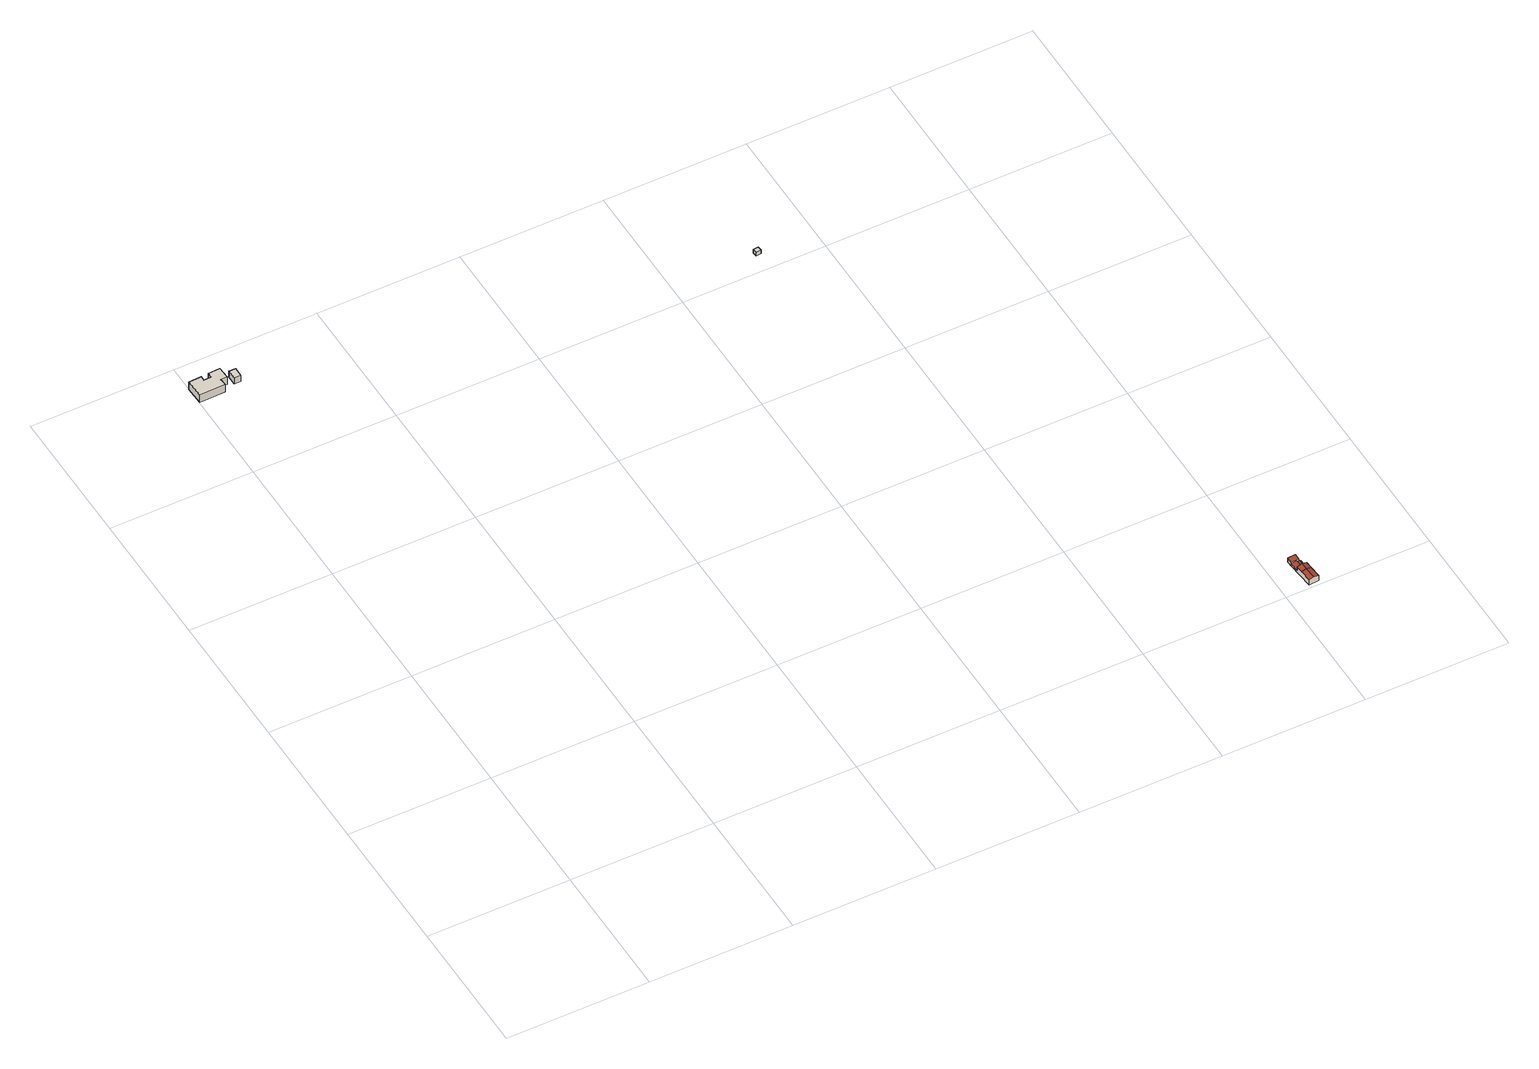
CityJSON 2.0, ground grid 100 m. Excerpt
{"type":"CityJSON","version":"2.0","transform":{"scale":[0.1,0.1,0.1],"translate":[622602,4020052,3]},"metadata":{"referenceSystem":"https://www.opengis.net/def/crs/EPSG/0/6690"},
"CityObjects":{
"building1":{"type":"Building","attributes":{"class":"3001","usage":"431","measuredHeight":6.6,"storeysAboveGround":9999,"RiverFloodingRiskAttribute.description":"1","RiverFloodingRiskAttribute.rank":"2","RiverFloodingRiskAttribute.depth":2.87,"RiverFloodingRiskAttribute.adminType":"2","RiverFloodingRiskAttribute.scale":"2","RiverFloodingRiskAttribute.duration":11.75,"BuildingDetailAttribute.buildingStructureType":"611","BuildingDetailAttribute.buildingStructureOrgType":"Null","BuildingDetailAttribute.urbanPlanType":"21","BuildingDetailAttribute.districtsAndZonesType":"Null","BuildingDetailAttribute.landUseType":"201","BuildingDetailAttribute.orgUsage":"14","BuildingDetailAttribute.specifiedBuildingCoverageRate":-9999,"BuildingDetailAttribute.specifiedFloorAreaRate":-9999,"BuildingDetailAttribute.surveyYear":2023,"BuildingIDAttribute.prefecture":"17","BuildingIDAttribute.city":"17206"},"geometry":[{"type":"Solid","lod":"1","boundaries":[[[[0,1,2,3,4,5,6,7,8,9]],[[8,10,11,9]],[[7,12,10,8]],[[6,13,12,7]],[[5,14,13,6]],[[4,15,14,5]],[[3,16,15,4]],[[2,17,16,3]],[[1,18,17,2]],[[0,19,18,1]],[[9,11,19,0]],[[10,12,13,14,15,16,17,18,19,11]]]]}]},
"building2":{"type":"Building","attributes":{"class":"3001","usage":"431","measuredHeight":5.3,"storeysAboveGround":9999,"RiverFloodingRiskAttribute.description":"1","RiverFloodingRiskAttribute.rank":"2","RiverFloodingRiskAttribute.depth":2.86,"RiverFloodingRiskAttribute.adminType":"2","RiverFloodingRiskAttribute.scale":"2","RiverFloodingRiskAttribute.duration":11.75,"BuildingDetailAttribute.buildingStructureType":"611","BuildingDetailAttribute.buildingStructureOrgType":"Null","BuildingDetailAttribute.urbanPlanType":"21","BuildingDetailAttribute.districtsAndZonesType":"Null","BuildingDetailAttribute.landUseType":"201","BuildingDetailAttribute.orgUsage":"14","BuildingDetailAttribute.specifiedBuildingCoverageRate":-9999,"BuildingDetailAttribute.specifiedFloorAreaRate":-9999,"BuildingDetailAttribute.surveyYear":2023,"BuildingIDAttribute.prefecture":"17","BuildingIDAttribute.city":"17206"},"geometry":[{"type":"Solid","lod":"1","boundaries":[[[[20,21,22,23]],[[22,24,25,23]],[[21,26,24,22]],[[20,27,26,21]],[[23,25,27,20]],[[24,26,27,25]]]]}]},
"building3":{"type":"Building","attributes":{"class":"3001","usage":"454","measuredHeight":-9999,"storeysAboveGround":9999,"RiverFloodingRiskAttribute.description":"1","RiverFloodingRiskAttribute.rank":"2","RiverFloodingRiskAttribute.depth":1.79,"RiverFloodingRiskAttribute.adminType":"2","RiverFloodingRiskAttribute.scale":"2","RiverFloodingRiskAttribute.duration":6.5,"BuildingDetailAttribute.buildingStructureType":"611","BuildingDetailAttribute.buildingStructureOrgType":"Null","BuildingDetailAttribute.urbanPlanType":"21","BuildingDetailAttribute.districtsAndZonesType":"Null","BuildingDetailAttribute.landUseType":"214","BuildingDetailAttribute.orgUsage":"21","BuildingDetailAttribute.specifiedBuildingCoverageRate":-9999,"BuildingDetailAttribute.specifiedFloorAreaRate":-9999,"BuildingDetailAttribute.surveyYear":2023,"BuildingIDAttribute.prefecture":"17","BuildingIDAttribute.city":"17206"},"geometry":[{"type":"Solid","lod":"1","boundaries":[[[[28,29,30,31]],[[30,32,33,31]],[[29,34,32,30]],[[28,35,34,29]],[[31,33,35,28]],[[32,34,35,33]]]]}]},
"building4":{"type":"Building","attributes":{"class":"3001","usage":"411","measuredHeight":5.5,"storeysAboveGround":9999,"RiverFloodingRiskAttribute.description":"1","RiverFloodingRiskAttribute.rank":"1","RiverFloodingRiskAttribute.depth":0.16,"RiverFloodingRiskAttribute.adminType":"2","RiverFloodingRiskAttribute.scale":"2","RiverFloodingRiskAttribute.duration":0,"BuildingDetailAttribute.buildingStructureType":"611","BuildingDetailAttribute.buildingStructureOrgType":"Null","BuildingDetailAttribute.urbanPlanType":"21","BuildingDetailAttribute.districtsAndZonesType":"Null","BuildingDetailAttribute.landUseType":"211","BuildingDetailAttribute.orgUsage":"6","BuildingDetailAttribute.specifiedBuildingCoverageRate":-9999,"BuildingDetailAttribute.specifiedFloorAreaRate":-9999,"BuildingDetailAttribute.surveyYear":2023,"BuildingIDAttribute.prefecture":"17","BuildingIDAttribute.city":"17206"},"geometry":[{"type":"Solid","lod":"2","boundaries":[[[[36,37,38,39,40,41,42,43,44,45,46,47,48]],[[49,50,51,52]],[[53,54,55,56]],[[57,58,59,60]],[[61,62,63,64]],[[65,49,52,66]],[[67,68,69,70]],[[56,71,72,53]],[[73,74,75,76]],[[40,61,64,73,76,41]],[[68,62,61,40,39,69]],[[52,51,47,46,66]],[[45,72,71,65,66,46]],[[63,62,68,67,54,53,72,45,44]],[[74,43,42,75]],[[60,37,36,57]],[[67,70,48,47,51,50,55,54]],[[75,42,41,76]],[[49,65,71,56,55,50]],[[58,70,69,39,38,59]],[[74,73,64,63,44,43]],[[59,38,37,60]],[[70,58,57,36,48]]]],"semantics":{"surfaces":[{"type":"GroundSurface"},{"type":"RoofSurface"},{"type":"WallSurface"}],"values":[[0,1,1,1,1,1,1,1,1,2,2,2,2,2,2,2,2,2,2,2,2,2,2]]}}]}
},
"vertices":[
[182,4731,6],[184,4683,6],[5,4677,6],[0,4807,6],[88,4810,6],[89,4777,6],[141,4779,6],[139,4815,6],[223,4818,6],[226,4732,6],[223,4818,72],[226,4732,72],[139,4815,72],[141,4779,72],[89,4777,72],[88,4810,72],[0,4807,72],[5,4677,72],[184,4683,72],[182,4731,72],
[311,4715,6],[265,4715,6],[266,4781,6],[312,4781,6],[266,4781,59],[312,4781,59],[265,4715,59],[311,4715,59],
[3583,4125,14],[3580,4157,14],[3616,4160,14],[3619,4128,14],[3616,4160,44],[3619,4128,44],[3580,4157,44],[3583,4125,44],
[5145,241,29],[5200,246,29],[5203,208,29],[5186,207,29],[5187,198,29],[5213,201,29],[5216,166,29],[5207,166,29],[5209,143,29],[5222,144,29],[5234,13,29],[5164,7,29],[5148,203,29],[5192,91,78],[5158,88,71],[5164,7,71],[5199,10,79],[5188,141,84],[5154,138,75],[5158,88,75],[5192,91,84],[5145,241,64],[5148,203,57],[5203,208,57],[5200,246,64],[5187,198,50],[5192,141,50],[5209,143,50],[5204,200,50],[5226,94,71],[5234,13,71],[5154,138,44],[5192,141,53],[5186,207,53],[5148,203,44],[5226,94,75],[5222,144,75],[5204,200,46],[5207,166,46],[5216,166,46],[5213,201,46]
]}
